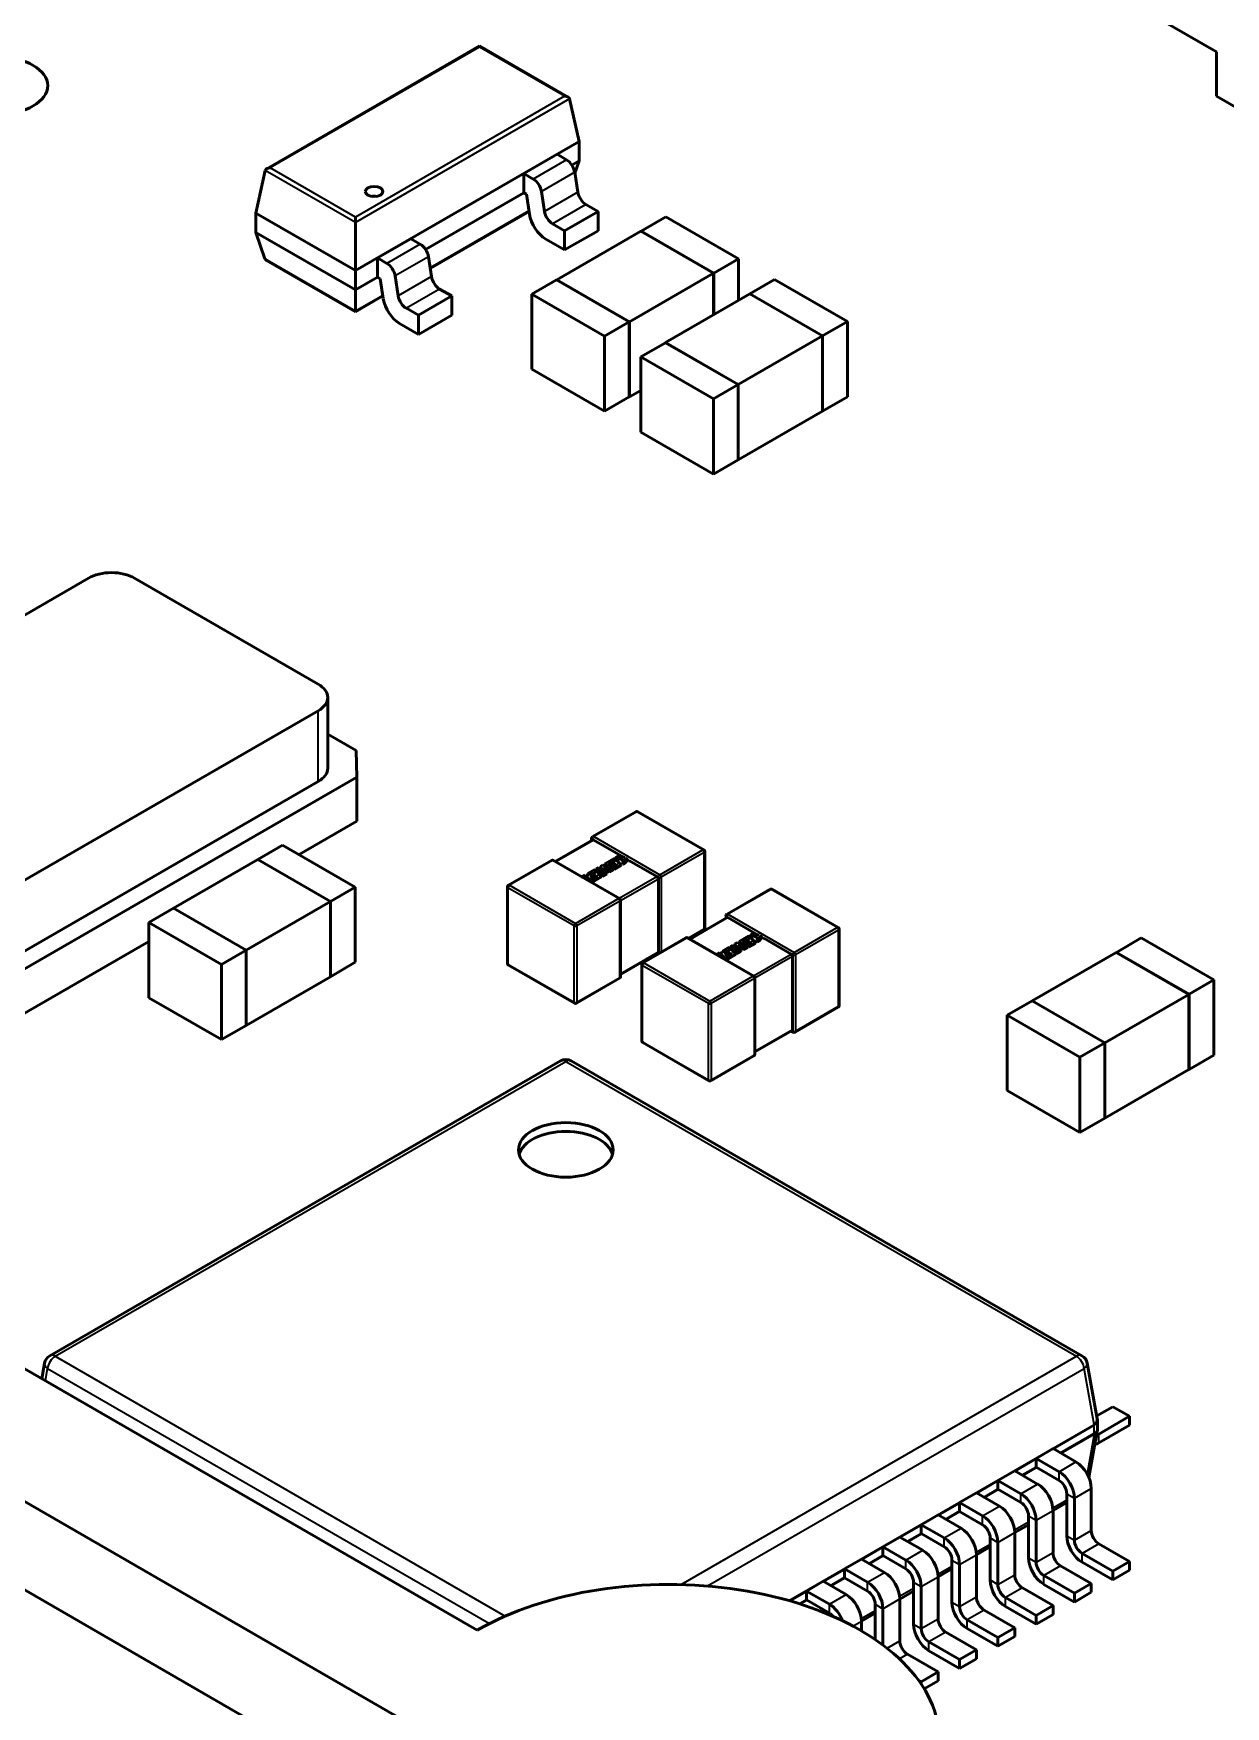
# Model space of a CAD drawing. Header units: millimetres. Extents: x -86 to 841, y -58 to 594.
# Drawn here: x 163.91 to 174.91, y 189 to 204.45 of the extents above; entities that cross this region are included whole.
import ezdxf

# ---------------------------------------------------------------- set-up
doc = ezdxf.new("R2010")
doc.units = ezdxf.units.MM
doc.layers.add('Visible (ISO)', color=7, linetype='Continuous', lineweight=50)
doc.layers.add('Visible Narrow (ISO)', color=7, linetype='Continuous', lineweight=35)

msp = doc.modelspace()

# ---------------------------------------------------------------- linework, layer by layer
at = {"layer": 'Visible (ISO)'}
for p, q in [((120.274, 216.04), (192.399, 174.399)), ((192.399, 173.582), (120.274, 215.223)), ((173.628, 204.973), (174.83, 204.279)), ((168.025, 204.336), (166.06, 203.201)), ((168.025, 204.325), (168.025, 204.336)), ((168.844, 203.863), (168.025, 204.336)), ((174.83, 204.279), (174.83, 203.87)), ((168.944, 203.452), (168.857, 203.847)), ((174.83, 203.87), (175.396, 203.544)), ((168.944, 203.452), (166.879, 202.26)), ((168.944, 203.274), (168.944, 203.452)), ((168.741, 203.334), (168.433, 203.157)), ((168.828, 203.284), (168.741, 203.334)), ((165.96, 202.79), (166.047, 203.186)), ((168.521, 203.106), (168.433, 203.157)), ((168.433, 202.979), (168.433, 203.157)), ((168.944, 203.274), (168.877, 203.235)), ((168.932, 202.985), (168.904, 203.169)), ((168.944, 203.274), (168.905, 203.161)), ((168.625, 202.807), (168.596, 202.991)), ((168.433, 202.979), (167.526, 202.456)), ((168.458, 202.965), (168.433, 202.979)), ((168.486, 202.781), (168.458, 202.965)), ((169.119, 202.806), (169.008, 202.87)), ((165.96, 202.613), (165.96, 202.79)), ((166.879, 202.26), (165.96, 202.79)), ((166.879, 202.705), (166.879, 202.755)), ((166.879, 202.26), (166.879, 202.705)), ((168.482, 202.806), (167.57, 202.28)), ((168.811, 202.628), (168.7, 202.692)), ((169.119, 202.806), (168.811, 202.628)), ((169.119, 202.628), (169.119, 202.806)), ((169.516, 202.625), (169.745, 202.757)), ((169.745, 202.757), (170.416, 202.37)), ((166.879, 202.082), (165.96, 202.613)), ((165.96, 202.613), (166.044, 202.369)), ((167.39, 202.555), (167.082, 202.377)), ((167.478, 202.504), (167.39, 202.555)), ((168.811, 202.451), (168.637, 202.551)), ((168.738, 202.176), (169.515, 202.625)), ((168.811, 202.451), (168.811, 202.628)), ((169.119, 202.628), (168.811, 202.451)), ((169.515, 202.625), (170.186, 202.237)), ((170.187, 202.238), (169.516, 202.625)), ((169.516, 202.624), (169.516, 202.625)), ((167.17, 202.326), (167.082, 202.377)), ((167.082, 202.199), (167.082, 202.377)), ((167.582, 202.205), (167.553, 202.389)), ((170.416, 202.37), (170.187, 202.238)), ((170.416, 201.984), (170.416, 202.37)), ((166.879, 201.881), (166.057, 202.355)), ((166.879, 202.082), (166.879, 202.26)), ((167.274, 202.028), (167.246, 202.211)), ((170.186, 202.237), (169.409, 201.789)), ((170.186, 201.852), (170.186, 202.237)), ((170.187, 201.852), (170.187, 202.238)), ((167.082, 202.199), (166.879, 202.082)), ((166.879, 202.082), (166.879, 201.887)), ((167.107, 202.185), (167.082, 202.199)), ((167.136, 202.002), (167.107, 202.185)), ((167.768, 202.026), (167.657, 202.09)), ((168.508, 202.043), (168.737, 202.176)), ((168.737, 202.176), (169.408, 201.788)), ((169.409, 201.789), (168.738, 202.176)), ((168.738, 202.175), (168.738, 202.176)), ((170.521, 202.045), (170.75, 202.177)), ((170.75, 202.177), (171.421, 201.79)), ((168.004, 189.708), (146.791, 201.955)), ((167.132, 202.027), (166.879, 201.881)), ((167.461, 201.848), (167.35, 201.913)), ((167.768, 202.026), (167.461, 201.848)), ((167.768, 201.848), (167.768, 202.026)), ((169.179, 201.656), (168.508, 202.043)), ((168.508, 201.349), (168.508, 202.043)), ((169.743, 201.596), (170.52, 202.045)), ((170.52, 202.045), (171.191, 201.657)), ((171.192, 201.658), (170.521, 202.045)), ((170.521, 202.044), (170.521, 202.045)), ((166.879, 201.887), (166.879, 201.881)), ((167.461, 201.671), (167.287, 201.771)), ((167.461, 201.671), (167.461, 201.848)), ((167.768, 201.848), (167.461, 201.671)), ((169.408, 201.788), (169.179, 201.656)), ((169.408, 201.094), (169.408, 201.788)), ((169.409, 201.095), (169.409, 201.789)), ((171.421, 201.79), (171.192, 201.658)), ((171.421, 201.096), (171.421, 201.79)), ((169.179, 200.962), (169.179, 201.656)), ((169.513, 201.463), (169.742, 201.595)), ((169.742, 201.595), (170.413, 201.208)), ((170.414, 201.208), (169.743, 201.596)), ((169.743, 201.595), (169.743, 201.596)), ((171.191, 201.657), (170.414, 201.208)), ((171.191, 200.963), (171.191, 201.657)), ((171.192, 200.963), (171.192, 201.658)), ((170.184, 201.076), (169.513, 201.463)), ((169.513, 200.769), (169.513, 201.463)), ((169.179, 200.962), (168.508, 201.349)), ((169.513, 201.155), (169.409, 201.095)), ((170.413, 201.208), (170.184, 201.076)), ((170.413, 200.514), (170.413, 201.208)), ((170.414, 200.514), (170.414, 201.208)), ((169.408, 201.094), (169.179, 200.962)), ((169.409, 201.095), (169.408, 201.095)), ((170.184, 200.382), (170.184, 201.076)), ((171.421, 201.096), (171.192, 200.963)), ((171.191, 200.963), (170.414, 200.514)), ((171.192, 200.963), (171.191, 200.964)), ((170.184, 200.382), (169.513, 200.769)), ((170.413, 200.514), (170.184, 200.382)), ((170.414, 200.514), (170.413, 200.515)), ((161.586, 197.788), (164.415, 199.421)), ((164.839, 199.421), (166.536, 198.442)), ((166.536, 198.197), (163.707, 196.564)), ((166.624, 197.666), (166.624, 198.319)), ((166.624, 197.98), (166.885, 197.829)), ((166.885, 197.829), (166.893, 197.584)), ((166.893, 197.584), (163.64, 195.706)), ((166.893, 197.176), (166.893, 197.584)), ((166.536, 197.543), (163.707, 195.91)), ((166.359, 196.868), (166.893, 197.176)), ((169.07, 197.035), (169.467, 197.264)), ((169.486, 197.264), (170.096, 196.912)), ((168.725, 196.805), (169.07, 197.004)), ((169.06, 197.018), (169.06, 196.999)), ((169.353, 196.845), (169.079, 197.003)), ((165.978, 196.822), (165.2, 196.374)), ((165.978, 196.823), (166.207, 196.955)), ((166.649, 196.435), (165.978, 196.823)), ((165.978, 196.822), (165.978, 196.823)), ((166.649, 196.435), (165.978, 196.822)), ((166.207, 196.955), (166.878, 196.568)), ((168.292, 196.586), (168.69, 196.815)), ((169.318, 196.463), (168.708, 196.815)), ((169.273, 196.836), (169.181, 196.783)), ((169.213, 196.782), (169.26, 196.81)), ((169.215, 196.78), (169.26, 196.806)), ((169.26, 196.81), (169.26, 196.806)), ((169.26, 196.81), (169.275, 196.794)), ((169.26, 196.806), (169.272, 196.793)), ((169.333, 196.772), (169.273, 196.836)), ((169.308, 196.856), (169.282, 196.841)), ((169.282, 196.841), (169.282, 196.837)), ((169.282, 196.841), (169.347, 196.826)), ((169.282, 196.837), (169.347, 196.821)), ((169.367, 196.842), (169.308, 196.856)), ((169.347, 196.826), (169.347, 196.78)), ((169.375, 196.796), (169.374, 196.837)), ((169.378, 196.831), (169.374, 196.833)), ((169.376, 196.836), (169.4, 196.811)), ((169.378, 196.831), (169.4, 196.807)), ((169.4, 196.811), (169.41, 196.817)), ((169.4, 196.807), (169.409, 196.812)), ((169.4, 196.811), (169.4, 196.807)), ((169.662, 196.666), (169.409, 196.812)), ((170.105, 196.896), (170.105, 196.192)), ((169.001, 196.679), (168.977, 196.665)), ((168.977, 196.665), (168.977, 196.661)), ((168.977, 196.665), (168.989, 196.653)), ((168.977, 196.661), (168.98, 196.658)), ((169.05, 196.628), (169.001, 196.679)), ((169.091, 196.731), (169.026, 196.693)), ((169.026, 196.693), (169.026, 196.689)), ((169.026, 196.693), (169.038, 196.681)), ((169.026, 196.689), (169.038, 196.677)), ((169.038, 196.681), (169.078, 196.705)), ((169.038, 196.677), (169.078, 196.701)), ((169.038, 196.681), (169.038, 196.677)), ((169.093, 196.689), (169.056, 196.668)), ((169.056, 196.668), (169.056, 196.664)), ((169.056, 196.668), (169.068, 196.656)), ((169.056, 196.664), (169.068, 196.652)), ((169.058, 196.613), (169.151, 196.667)), ((169.061, 196.611), (169.151, 196.663)), ((169.068, 196.656), (169.104, 196.677)), ((169.068, 196.652), (169.104, 196.673)), ((169.068, 196.656), (169.068, 196.652)), ((169.115, 196.665), (169.076, 196.643)), ((169.078, 196.705), (169.078, 196.701)), ((169.078, 196.705), (169.093, 196.689)), ((169.078, 196.701), (169.09, 196.687)), ((169.151, 196.667), (169.091, 196.731)), ((169.122, 196.749), (169.101, 196.737)), ((169.101, 196.737), (169.101, 196.732)), ((169.101, 196.737), (169.161, 196.673)), ((169.101, 196.732), (169.161, 196.669)), ((169.104, 196.677), (169.104, 196.673)), ((169.104, 196.677), (169.115, 196.665)), ((169.104, 196.673), (169.113, 196.664)), ((169.177, 196.692), (169.122, 196.749)), ((169.163, 196.773), (169.141, 196.76)), ((169.141, 196.76), (169.141, 196.755)), ((169.141, 196.76), (169.177, 196.692)), ((169.141, 196.755), (169.172, 196.698)), ((169.151, 196.667), (169.151, 196.663)), ((169.161, 196.673), (169.199, 196.695)), ((169.161, 196.669), (169.199, 196.691)), ((169.161, 196.673), (169.161, 196.669)), ((169.235, 196.726), (169.163, 196.773)), ((169.199, 196.695), (169.168, 196.747)), ((169.168, 196.747), (169.226, 196.71)), ((169.172, 196.741), (169.226, 196.706)), ((169.181, 196.783), (169.181, 196.779)), ((169.181, 196.783), (169.235, 196.726)), ((169.181, 196.779), (169.225, 196.733)), ((169.199, 196.695), (169.199, 196.691)), ((169.262, 196.731), (169.213, 196.782)), ((169.226, 196.71), (169.262, 196.731)), ((169.226, 196.706), (169.262, 196.727)), ((169.226, 196.71), (169.226, 196.706)), ((169.275, 196.794), (169.238, 196.773)), ((169.238, 196.773), (169.238, 196.769)), ((169.238, 196.773), (169.25, 196.761)), ((169.238, 196.769), (169.25, 196.757)), ((169.25, 196.761), (169.286, 196.782)), ((169.25, 196.757), (169.286, 196.778)), ((169.25, 196.761), (169.25, 196.757)), ((169.297, 196.771), (169.259, 196.748)), ((169.259, 196.748), (169.259, 196.744)), ((169.259, 196.748), (169.27, 196.736)), ((169.259, 196.744), (169.27, 196.732)), ((169.262, 196.731), (169.262, 196.727)), ((169.27, 196.736), (169.333, 196.772)), ((169.27, 196.732), (169.333, 196.768)), ((169.27, 196.736), (169.27, 196.732)), ((169.286, 196.782), (169.286, 196.778)), ((169.286, 196.782), (169.297, 196.771)), ((169.286, 196.778), (169.295, 196.769)), ((169.333, 196.772), (169.333, 196.768)), ((169.347, 196.78), (169.375, 196.796)), ((169.347, 196.776), (169.375, 196.792)), ((169.347, 196.78), (169.347, 196.776)), ((169.375, 196.796), (169.375, 196.792)), ((169.676, 196.659), (169.672, 196.657)), ((166.878, 196.568), (166.649, 196.435)), ((166.878, 195.874), (166.878, 196.568)), ((168.282, 196.569), (168.282, 195.865)), ((169.076, 196.643), (169.05, 196.628)), ((169.676, 195.97), (169.676, 196.643)), ((170.31, 196.318), (170.708, 196.548)), ((170.727, 196.548), (171.337, 196.196)), ((164.971, 196.241), (165.2, 196.373)), ((165.2, 196.373), (165.2, 196.374)), ((165.2, 196.374), (165.871, 195.986)), ((165.2, 196.373), (165.871, 195.986)), ((165.871, 195.986), (166.649, 196.435)), ((166.649, 195.741), (166.649, 196.435)), ((166.649, 195.741), (166.649, 196.435)), ((169.328, 195.743), (169.328, 196.447)), ((165.642, 195.854), (164.971, 196.241)), ((164.971, 195.547), (164.971, 196.241)), ((169.966, 196.089), (170.311, 196.288)), ((170.301, 196.302), (170.301, 196.282)), ((170.593, 196.129), (170.319, 196.287)), ((163.64, 195.298), (164.971, 196.066)), ((169.532, 195.869), (169.93, 196.099)), ((170.559, 195.747), (169.949, 196.099)), ((169.956, 196.095), (170.096, 196.175)), ((170.363, 196.033), (170.341, 196.02)), ((170.417, 195.976), (170.363, 196.033)), ((170.404, 196.056), (170.381, 196.043)), ((170.381, 196.043), (170.381, 196.039)), ((170.381, 196.043), (170.417, 195.976)), ((170.381, 196.039), (170.412, 195.981)), ((170.475, 196.01), (170.404, 196.056)), ((170.439, 195.979), (170.409, 196.031)), ((170.409, 196.031), (170.466, 195.994)), ((170.513, 196.119), (170.421, 196.067)), ((170.421, 196.067), (170.421, 196.062)), ((170.421, 196.067), (170.475, 196.01)), ((170.421, 196.062), (170.465, 196.017)), ((170.453, 196.066), (170.5, 196.093)), ((170.502, 196.015), (170.453, 196.066)), ((170.456, 196.064), (170.5, 196.089)), ((170.515, 196.078), (170.479, 196.057)), ((170.479, 196.057), (170.479, 196.053)), ((170.479, 196.057), (170.49, 196.045)), ((170.479, 196.053), (170.49, 196.041)), ((170.49, 196.045), (170.527, 196.066)), ((170.49, 196.041), (170.527, 196.062)), ((170.49, 196.045), (170.49, 196.041)), ((170.538, 196.054), (170.499, 196.032)), ((170.499, 196.032), (170.499, 196.028)), ((170.499, 196.032), (170.511, 196.02)), ((170.5, 196.093), (170.5, 196.089)), ((170.5, 196.093), (170.515, 196.078)), ((170.5, 196.089), (170.513, 196.076)), ((170.511, 196.02), (170.574, 196.056)), ((170.511, 196.016), (170.574, 196.052)), ((170.574, 196.056), (170.513, 196.119)), ((170.548, 196.14), (170.523, 196.125)), ((170.523, 196.125), (170.523, 196.121)), ((170.523, 196.125), (170.588, 196.109)), ((170.523, 196.121), (170.588, 196.105)), ((170.527, 196.066), (170.527, 196.062)), ((170.527, 196.066), (170.538, 196.054)), ((170.527, 196.062), (170.535, 196.053)), ((170.607, 196.125), (170.548, 196.14)), ((170.574, 196.056), (170.574, 196.052)), ((170.588, 196.109), (170.587, 196.064)), ((170.587, 196.064), (170.615, 196.08)), ((170.587, 196.06), (170.615, 196.076)), ((170.587, 196.064), (170.587, 196.06)), ((170.615, 196.08), (170.615, 196.121)), ((170.618, 196.114), (170.615, 196.116)), ((170.615, 196.08), (170.615, 196.076)), ((170.617, 196.12), (170.641, 196.095)), ((170.618, 196.114), (170.641, 196.091)), ((170.641, 196.095), (170.65, 196.101)), ((170.641, 196.091), (170.65, 196.096)), ((170.641, 196.095), (170.641, 196.091)), ((170.903, 195.95), (170.65, 196.096)), ((171.346, 196.18), (171.346, 195.475)), ((173.905, 195.966), (174.134, 196.099)), ((174.134, 196.099), (174.805, 195.711)), ((165.871, 195.986), (165.642, 195.854)), ((165.871, 195.292), (165.871, 195.986)), ((165.871, 195.292), (165.871, 195.986)), ((169.328, 195.762), (169.672, 195.961)), ((169.672, 195.95), (169.662, 195.956)), ((170.242, 195.963), (170.218, 195.949)), ((170.218, 195.949), (170.218, 195.945)), ((170.218, 195.949), (170.229, 195.937)), ((170.218, 195.945), (170.22, 195.942)), ((170.291, 195.912), (170.242, 195.963)), ((170.331, 196.014), (170.267, 195.977)), ((170.267, 195.977), (170.267, 195.973)), ((170.267, 195.977), (170.278, 195.965)), ((170.267, 195.973), (170.278, 195.961)), ((170.278, 195.965), (170.318, 195.988)), ((170.278, 195.961), (170.318, 195.984)), ((170.278, 195.965), (170.278, 195.961)), ((170.317, 195.927), (170.291, 195.912)), ((170.334, 195.973), (170.297, 195.952)), ((170.297, 195.952), (170.297, 195.948)), ((170.297, 195.952), (170.308, 195.94)), ((170.297, 195.948), (170.308, 195.936)), ((170.298, 195.897), (170.392, 195.951)), ((170.302, 195.895), (170.392, 195.947)), ((170.308, 195.94), (170.345, 195.961)), ((170.308, 195.936), (170.345, 195.957)), ((170.308, 195.94), (170.308, 195.936)), ((170.356, 195.949), (170.317, 195.927)), ((170.318, 195.988), (170.318, 195.984)), ((170.318, 195.988), (170.334, 195.973)), ((170.318, 195.984), (170.331, 195.971)), ((170.392, 195.951), (170.331, 196.014)), ((170.341, 196.02), (170.341, 196.016)), ((170.341, 196.02), (170.402, 195.957)), ((170.341, 196.016), (170.402, 195.953)), ((170.345, 195.961), (170.345, 195.957)), ((170.345, 195.961), (170.356, 195.949)), ((170.345, 195.957), (170.353, 195.948)), ((170.392, 195.951), (170.392, 195.947)), ((170.402, 195.957), (170.439, 195.979)), ((170.402, 195.953), (170.439, 195.975)), ((170.402, 195.957), (170.402, 195.953)), ((170.412, 196.025), (170.466, 195.99)), ((170.439, 195.979), (170.439, 195.975)), ((170.466, 195.994), (170.502, 196.015)), ((170.466, 195.99), (170.502, 196.011)), ((170.466, 195.994), (170.466, 195.99)), ((170.499, 196.028), (170.511, 196.016)), ((170.502, 196.015), (170.502, 196.011)), ((170.511, 196.02), (170.511, 196.016)), ((170.916, 195.942), (170.913, 195.941)), ((170.916, 195.253), (170.916, 195.927)), ((173.127, 195.517), (173.904, 195.966)), ((173.904, 195.966), (174.575, 195.578)), ((174.576, 195.579), (173.905, 195.966)), ((173.905, 195.965), (173.905, 195.966)), ((165.642, 195.16), (165.642, 195.854)), ((165.871, 195.292), (166.649, 195.741)), ((166.878, 195.874), (166.649, 195.741)), ((166.649, 195.741), (166.649, 195.742)), ((168.292, 195.849), (168.902, 195.497)), ((168.92, 195.497), (169.318, 195.726)), ((169.523, 195.853), (169.523, 195.149)), ((170.568, 195.026), (170.568, 195.731)), ((174.575, 195.578), (173.798, 195.13)), ((174.575, 194.884), (174.575, 195.578)), ((174.805, 195.711), (174.576, 195.579)), ((174.576, 194.885), (174.576, 195.579)), ((174.805, 195.017), (174.805, 195.711)), ((165.642, 195.16), (164.971, 195.547)), ((170.939, 195.23), (171.337, 195.459)), ((172.897, 195.385), (173.126, 195.517)), ((173.126, 195.517), (173.797, 195.129)), ((173.798, 195.13), (173.127, 195.517)), ((173.127, 195.516), (173.127, 195.517)), ((165.871, 195.292), (165.642, 195.16)), ((165.871, 195.293), (165.871, 195.292)), ((173.568, 194.997), (172.897, 195.385)), ((172.897, 194.691), (172.897, 195.385)), ((169.532, 195.133), (170.142, 194.781)), ((170.568, 195.046), (170.913, 195.245)), ((170.92, 195.23), (170.903, 195.239)), ((173.797, 195.129), (173.568, 194.997)), ((173.797, 194.435), (173.797, 195.129)), ((173.798, 194.436), (173.798, 195.13)), ((164.058, 192.242), (168.772, 194.964)), ((168.872, 194.964), (173.587, 192.242)), ((170.161, 194.781), (170.559, 195.01)), ((173.568, 194.303), (173.568, 194.997)), ((174.805, 195.017), (174.576, 194.885)), ((174.575, 194.884), (173.798, 194.436)), ((174.576, 194.885), (174.575, 194.885)), ((173.568, 194.303), (172.897, 194.691)), ((173.797, 194.435), (173.568, 194.303)), ((173.798, 194.436), (173.797, 194.436)), ((163.983, 192.029), (164.009, 192.173)), ((173.729, 191.658), (173.635, 192.173)), ((173.724, 191.686), (173.871, 191.771)), ((174.027, 191.682), (173.871, 191.771)), ((173.731, 191.567), (173.731, 191.637)), ((173.744, 191.518), (174.027, 191.682)), ((173.744, 191.437), (174.027, 191.6)), ((174.027, 191.6), (174.027, 191.682)), ((173.729, 191.548), (173.651, 191.118)), ((173.164, 191.294), (173.32, 191.384)), ((173.164, 191.212), (173.164, 191.294)), ((173.164, 191.294), (173.376, 191.171)), ((173.32, 191.384), (173.532, 191.261)), ((172.811, 191.09), (172.966, 191.179)), ((172.811, 191.008), (172.811, 191.09)), ((172.811, 191.09), (173.023, 190.967)), ((172.966, 191.179), (173.178, 191.057)), ((173.164, 191.212), (173.376, 191.09)), ((172.457, 190.885), (172.613, 190.975)), ((172.613, 190.975), (172.825, 190.853)), ((172.811, 191.008), (173.023, 190.885)), ((173.447, 190.967), (173.447, 190.579)), ((173.673, 191.016), (173.673, 190.628)), ((172.457, 190.804), (172.457, 190.885)), ((172.457, 190.885), (172.669, 190.763)), ((172.457, 190.804), (172.669, 190.681)), ((173.32, 190.812), (173.447, 190.885)), ((173.32, 190.812), (173.32, 190.424)), ((173.518, 190.926), (173.518, 190.538)), ((172.103, 190.681), (172.259, 190.771)), ((172.103, 190.6), (172.103, 190.681)), ((172.103, 190.681), (172.316, 190.559)), ((172.259, 190.771), (172.471, 190.649)), ((172.966, 190.608), (173.093, 190.681)), ((173.093, 190.763), (173.093, 190.375)), ((173.164, 190.722), (173.164, 190.334)), ((171.75, 190.477), (171.905, 190.567)), ((171.75, 190.396), (171.75, 190.477)), ((171.75, 190.477), (171.962, 190.355)), ((171.905, 190.567), (172.118, 190.445)), ((172.103, 190.6), (172.316, 190.477)), ((172.613, 190.404), (172.74, 190.477)), ((172.74, 190.559), (172.74, 190.171)), ((172.811, 190.518), (172.811, 190.13)), ((172.966, 190.608), (172.966, 190.22)), ((173.744, 190.506), (174.027, 190.343)), ((171.396, 190.273), (171.552, 190.363)), ((171.552, 190.363), (171.764, 190.24)), ((171.75, 190.396), (171.962, 190.273)), ((172.386, 190.355), (172.386, 189.967)), ((172.613, 190.404), (172.613, 190.016)), ((173.588, 190.416), (173.871, 190.253)), ((173.588, 190.334), (173.871, 190.171)), ((173.871, 190.253), (174.027, 190.343)), ((174.027, 190.343), (174.027, 190.261)), ((171.396, 190.191), (171.396, 190.273)), ((171.396, 190.273), (171.608, 190.151)), ((171.396, 190.191), (171.608, 190.069)), ((172.259, 190.199), (172.386, 190.273)), ((172.259, 190.2), (172.259, 189.812)), ((172.457, 190.314), (172.457, 189.926)), ((173.235, 190.212), (173.518, 190.049)), ((173.39, 190.302), (173.673, 190.138)), ((174.027, 190.261), (173.871, 190.171)), ((173.871, 190.171), (173.871, 190.253)), ((171.043, 190.069), (171.198, 190.159)), ((171.043, 189.987), (171.043, 190.069)), ((171.043, 190.069), (171.255, 189.947)), ((171.198, 190.159), (171.41, 190.036)), ((171.905, 189.995), (172.033, 190.069)), ((172.033, 190.151), (172.033, 189.763)), ((172.103, 190.11), (172.103, 189.722)), ((172.881, 190.008), (173.164, 189.844)), ((173.037, 190.098), (173.32, 189.934)), ((173.235, 190.13), (173.518, 189.967)), ((173.518, 190.049), (173.673, 190.138)), ((173.673, 190.057), (173.518, 189.967)), ((173.518, 189.967), (173.518, 190.049)), ((173.673, 190.138), (173.673, 190.057)), ((171.043, 189.987), (171.255, 189.865)), ((171.552, 189.791), (171.679, 189.865)), ((171.679, 189.947), (171.679, 189.62)), ((171.75, 189.906), (171.75, 189.57)), ((171.905, 189.996), (171.905, 189.608)), ((172.683, 189.893), (172.966, 189.73)), ((172.881, 189.926), (173.164, 189.763)), ((173.164, 189.844), (173.32, 189.934)), ((173.32, 189.853), (173.164, 189.763)), ((173.32, 189.934), (173.32, 189.853)), ((171.552, 189.791), (171.552, 189.701)), ((172.528, 189.804), (172.811, 189.64)), ((172.528, 189.722), (172.811, 189.559)), ((172.811, 189.64), (172.966, 189.73)), ((172.966, 189.73), (172.966, 189.649)), ((173.164, 189.763), (173.164, 189.844)), ((172.174, 189.6), (172.457, 189.436)), ((172.33, 189.689), (172.613, 189.526)), ((172.966, 189.649), (172.811, 189.559)), ((172.811, 189.559), (172.811, 189.64)), ((171.976, 189.485), (172.259, 189.322)), ((172.174, 189.518), (172.457, 189.355)), ((172.457, 189.436), (172.613, 189.526)), ((172.613, 189.444), (172.457, 189.355)), ((172.457, 189.355), (172.457, 189.436)), ((172.613, 189.526), (172.613, 189.444)), ((172.075, 189.249), (172.103, 189.232)), ((172.103, 189.232), (172.259, 189.322)), ((172.259, 189.24), (172.13, 189.166)), ((172.259, 189.322), (172.259, 189.24)), ((172.103, 189.208), (172.103, 189.232))]:
    msp.add_line(p, q, dxfattribs=at)
for centre, radius, start, end in [((169.477, 197.248), 0.0187, 60, 120), ((169.079, 197.018), 0.0187, 120, 180), ((168.699, 196.799), 0.0187, 60, 120), ((170.087, 196.896), 0.0187, 0, 60), ((168.301, 196.569), 0.0187, 120, 180), ((170.717, 196.532), 0.0187, 60, 120), ((169.309, 196.447), 0.0187, 0, 60), ((170.087, 196.192), 0.0187, 300, 0), ((170.319, 196.302), 0.0187, 120, 180), ((171.327, 196.18), 0.0187, 0, 60), ((169.939, 196.083), 0.0187, 60, 120), ((168.301, 195.865), 0.0187, 180, 240), ((169.309, 195.743), 0.0187, 300, 0), ((169.542, 195.853), 0.0187, 120, 180), ((170.549, 195.731), 0.0187, 0, 60), ((168.911, 195.513), 0.0187, 240, 300), ((171.327, 195.475), 0.0187, 300, 0), ((169.542, 195.149), 0.0187, 180, 240), ((170.929, 195.246), 0.0187, 240, 300), ((168.822, 194.877), 0.1, 60, 120), ((170.549, 195.026), 0.0187, 300, 0), ((170.152, 194.797), 0.0187, 240, 300), ((164.108, 192.155), 0.1, 120, 169.6825), ((173.537, 192.155), 0.1, 10.3175, 60)]:
    msp.add_arc(centre, radius, start, end, dxfattribs=at)
for centre, major_axis in [((163.582, 203.968), (-0.457, 0)), ((167.052, 202.991), (-0.0812, 0)), ((168.822, 194.142), (0.437, 0))]:
    msp.add_ellipse(centre, major_axis=major_axis, ratio=0.57735, dxfattribs=at)
for centre, major_axis, start_param, end_param in [((168.811, 203.844), (-0.046, 0), 3.267696, 4.712389), ((166.092, 203.182), (-0.046, 0), 4.712389, 6.157082), ((168.828, 203.195), (-0.0544, 0.0942), 4.122653, 5.497787), ((168.521, 203.017), (-0.0544, 0.0942), 4.122653, 5.497787), ((169.008, 202.959), (-0.0544, 0.0942), 0.981061, 2.356194), ((167.052, 202.9), (-0.0813, 0), 4.450941, 4.973837), ((168.637, 202.729), (-0.109, 0.188), 0.981061, 2.356194), ((168.7, 202.781), (-0.0544, 0.0942), 0.981061, 2.356194), ((166.09, 202.374), (-0.046, 0), 0.197522, 0.785398), ((167.478, 202.415), (-0.0544, 0.0942), 4.122653, 5.497787), ((167.17, 202.238), (-0.0544, 0.0942), 4.122653, 5.497787), ((167.657, 202.179), (-0.0544, 0.0942), 0.981061, 2.356194), ((167.287, 201.949), (-0.109, 0.188), 0.981061, 2.356194), ((167.35, 202.001), (-0.0544, 0.0942), 0.981061, 2.356194), ((164.627, 199.299), (0.3, 0), 0.785398, 2.356195), ((166.324, 198.319), (0.3, 0), 5.497787, 7.068584), ((166.324, 197.666), (0.3, 0), 5.497787, 6.283185), ((169.079, 197.018), (-0.0132, 0.0229), 1.570796, 1.868048), ((170.319, 196.302), (-0.0132, 0.0229), 1.570796, 1.868048), ((169.689, 195.962), (0.0132, -0.0229), 4.415138, 4.712389), ((170.929, 195.246), (0.0132, -0.0229), 4.415138, 4.712389), ((168.822, 194.06), (0.437, 0), 0.162336, 2.979256), ((173.744, 191.6), (0.1, 0.173), 3.653312, 3.926991), ((173.744, 191.6), (0.05, 0.0866), 3.610269, 3.926991), ((173.532, 191.098), (0.1, -0.173), 0.785398, 2.356194), ((173.376, 191.008), (0.1, -0.173), 0.785398, 2.356194), ((173.376, 191.008), (0.05, -0.0866), 0.785398, 2.356194), ((173.023, 190.804), (0.1, -0.173), 0.785398, 2.356194), ((173.178, 190.894), (0.1, -0.173), 0.785398, 2.356194), ((172.825, 190.69), (0.1, -0.173), 0.785398, 2.356194), ((173.023, 190.804), (0.05, -0.0866), 0.785398, 2.356194), ((172.471, 190.485), (0.1, -0.173), 0.785398, 2.356194), ((172.669, 190.6), (0.1, -0.173), 0.785398, 2.356194), ((172.669, 190.6), (0.05, -0.0866), 0.785398, 2.356194), ((173.744, 190.587), (0.05, -0.0866), 3.926991, 5.497787), ((172.316, 190.396), (0.1, -0.173), 0.785398, 2.356194), ((172.316, 190.396), (0.05, -0.0866), 0.785398, 2.356194), ((173.588, 190.498), (0.1, -0.173), 3.926991, 5.497787), ((173.588, 190.498), (0.05, -0.0866), 3.926991, 5.497787), ((171.962, 190.191), (0.1, -0.173), 0.785398, 2.356194), ((172.118, 190.281), (0.1, -0.173), 0.785398, 2.356194), ((173.235, 190.294), (0.1, -0.173), 3.926991, 5.497787), ((173.235, 190.294), (0.05, -0.0866), 3.926991, 5.497787), ((173.39, 190.383), (0.05, -0.0866), 3.926991, 5.497787), ((169.772, 188.687), (2.5, 0), 5.497787, 8.63938), ((171.764, 190.077), (0.1, -0.173), 0.785398, 2.356194), ((171.962, 190.191), (0.05, -0.0866), 0.785398, 2.356194), ((172.881, 190.089), (0.1, -0.173), 3.926991, 5.497787), ((173.037, 190.179), (0.05, -0.0866), 3.926991, 5.497787), ((171.41, 189.873), (0.1, -0.173), 0.785398, 2.356194), ((171.608, 189.987), (0.1, -0.173), 0.785398, 2.356194), ((171.608, 189.987), (0.05, -0.0866), 0.785398, 2.356194), ((172.683, 189.975), (0.05, -0.0866), 3.926991, 5.497787), ((172.881, 190.089), (0.05, -0.0866), 3.926991, 5.497787), ((171.255, 189.783), (0.1, -0.173), 1.305143, 2.356194), ((171.255, 189.783), (0.05, -0.0866), 1.839637, 2.356194), ((172.528, 189.885), (0.1, -0.173), 3.926991, 5.497787), ((172.528, 189.885), (0.05, -0.0866), 3.926991, 5.497787), ((172.174, 189.681), (0.1, -0.173), 3.926991, 5.497787), ((172.174, 189.681), (0.05, -0.0866), 3.926991, 5.497787), ((172.33, 189.771), (0.05, -0.0866), 3.926991, 5.497787), ((171.976, 189.567), (0.05, -0.0866), 3.926991, 5.497787)]:
    msp.add_ellipse(centre, major_axis=major_axis, ratio=0.57735, start_param=start_param, end_param=end_param, dxfattribs=at)
for points in [[(169.07, 197.004), (169.072, 197.005), (169.075, 197.005), (169.079, 197.003)], [(169.662, 196.666), (169.666, 196.664), (169.669, 196.66), (169.672, 196.657)], [(169.672, 196.657), (169.674, 196.652), (169.676, 196.647), (169.676, 196.643)], [(170.311, 196.288), (170.312, 196.289), (170.316, 196.289), (170.319, 196.287)], [(169.676, 195.97), (169.676, 195.966), (169.674, 195.962), (169.672, 195.961)], [(170.903, 195.95), (170.906, 195.948), (170.91, 195.944), (170.913, 195.941)], [(170.913, 195.941), (170.914, 195.936), (170.916, 195.931), (170.916, 195.927)], [(170.916, 195.253), (170.916, 195.249), (170.915, 195.246), (170.913, 195.245)], [(173.701, 191.608), (173.722, 191.623), (173.73, 191.642), (173.728, 191.658)], [(173.727, 191.547), (173.724, 191.536), (173.716, 191.525), (173.701, 191.518)]]:
    msp.add_open_spline(points, degree=3, dxfattribs=at)
for points, knots in [([(173.731, 191.571), (173.731, 191.57), (173.731, 191.57), (173.732, 191.566), (173.732, 191.564), (173.732, 191.558), (173.731, 191.556), (173.73, 191.551), (173.73, 191.55), (173.729, 191.548), (173.729, 191.548), (173.729, 191.547), (173.729, 191.547), (173.728, 191.547), (173.728, 191.547), (173.728, 191.546), (173.728, 191.546), (173.728, 191.546), (173.728, 191.546), (173.728, 191.546), (173.728, 191.546), (173.728, 191.546), (173.728, 191.546), (173.728, 191.546), (173.728, 191.546), (173.728, 191.546), (173.728, 191.546), (173.728, 191.546)], [0.001986421, 0.001986421, 0.001986421, 0.001986421, 0.002247142, 0.002247142, 0.00340007, 0.00340007, 0.004637407, 0.004637407, 0.005278336, 0.005278336, 0.005417548, 0.005417548, 0.005485715, 0.005485715, 0.005506287, 0.005506287, 0.005516555, 0.005516555, 0.00552685, 0.00552685, 0.00553717, 0.00553717, 0.005547488, 0.005547488, 0.00556835, 0.00556835, 0.005604521, 0.005604521, 0.005604521, 0.005604521]), ([(173.729, 191.66), (173.729, 191.659), (173.73, 191.657), (173.731, 191.653), (173.731, 191.65), (173.732, 191.645), (173.732, 191.642), (173.731, 191.638), (173.731, 191.637), (173.73, 191.636), (173.73, 191.635), (173.73, 191.635), (173.73, 191.635), (173.73, 191.634), (173.73, 191.634), (173.73, 191.634), (173.73, 191.634), (173.73, 191.634), (173.73, 191.634), (173.73, 191.634), (173.73, 191.634), (173.73, 191.634), (173.73, 191.634), (173.73, 191.634), (173.73, 191.634), (173.73, 191.634), (173.73, 191.634), (173.73, 191.634)], [0.002134681, 0.002134681, 0.002134681, 0.002134681, 0.00273872, 0.00273872, 0.003993108, 0.003993108, 0.005227143, 0.005227143, 0.005637899, 0.005637899, 0.005787609, 0.005787609, 0.005844482, 0.005844482, 0.005884836, 0.005884836, 0.005905114, 0.005905114, 0.005915215, 0.005915215, 0.005927523, 0.005927523, 0.005940306, 0.005940306, 0.005960674, 0.005960674, 0.005969796, 0.005969796, 0.005969796, 0.005969796]), ([(173.729, 191.66), (173.729, 191.66), (173.729, 191.659), (173.73, 191.658), (173.73, 191.657), (173.731, 191.653), (173.732, 191.65), (173.732, 191.644), (173.732, 191.641), (173.731, 191.638), (173.731, 191.637), (173.73, 191.636), (173.73, 191.635), (173.73, 191.634), (173.73, 191.634), (173.73, 191.634), (173.73, 191.634), (173.73, 191.634), (173.73, 191.634), (173.73, 191.634), (173.73, 191.634), (173.73, 191.634), (173.73, 191.634), (173.73, 191.634)], [0.001367168, 0.001367168, 0.001367168, 0.001367168, 0.001561829, 0.001561829, 0.002001753, 0.002001753, 0.003324088, 0.003324088, 0.004575389, 0.004575389, 0.004872791, 0.004872791, 0.005096764, 0.005096764, 0.005122954, 0.005122954, 0.005136052, 0.005136052, 0.005149264, 0.005149264, 0.005188456, 0.005188456, 0.005200454, 0.005200454, 0.005200454, 0.005200454])]:
    msp.add_open_spline(points, degree=3, knots=knots, dxfattribs=at)
at = {"layer": 'Visible Narrow (ISO)'}
for p, q in [((168.025, 204.325), (166.092, 203.209)), ((168.811, 203.87), (168.025, 204.325)), ((168.811, 203.87), (166.879, 202.755)), ((168.857, 203.847), (166.879, 202.705)), ((166.879, 202.705), (166.047, 203.186)), ((166.879, 202.755), (166.092, 203.209)), ((168.828, 203.284), (168.521, 203.106)), ((168.904, 203.169), (168.596, 202.991)), ((168.932, 202.985), (168.625, 202.807)), ((169.008, 202.87), (168.7, 202.692)), ((168.481, 202.812), (167.569, 202.285)), ((166.879, 201.887), (166.044, 202.369)), ((167.478, 202.504), (167.17, 202.326)), ((167.553, 202.389), (167.246, 202.211)), ((167.582, 202.205), (167.274, 202.028)), ((167.657, 202.09), (167.35, 201.913)), ((167.131, 202.032), (166.879, 201.887)), ((166.536, 197.543), (166.536, 198.197)), ((169.477, 197.263), (169.079, 197.034)), ((170.087, 196.911), (169.477, 197.263)), ((169.079, 197.003), (168.731, 196.802)), ((169.079, 197.034), (169.689, 196.682)), ((168.699, 196.814), (168.301, 196.585)), ((169.309, 196.462), (168.699, 196.814)), ((169.689, 196.682), (170.087, 196.911)), ((170.1, 196.888), (169.702, 196.659)), ((170.1, 196.184), (170.1, 196.888)), ((169.314, 196.465), (169.662, 196.666)), ((169.702, 196.659), (169.702, 195.967)), ((168.898, 196.21), (168.288, 196.562)), ((168.288, 196.562), (168.288, 195.857)), ((168.301, 196.585), (168.911, 196.232)), ((169.676, 196.643), (169.328, 196.442)), ((170.717, 196.547), (170.319, 196.317)), ((171.327, 196.195), (170.717, 196.547)), ((168.911, 196.232), (169.309, 196.462)), ((169.322, 196.439), (168.924, 196.21)), ((169.322, 195.735), (169.322, 196.439)), ((168.898, 195.505), (168.898, 196.21)), ((168.924, 196.21), (168.924, 195.505)), ((170.319, 196.287), (169.971, 196.086)), ((170.319, 196.317), (170.929, 195.965)), ((170.929, 195.965), (171.327, 196.195)), ((169.939, 196.098), (169.542, 195.868)), ((170.549, 195.746), (169.939, 196.098)), ((169.951, 196.098), (170.1, 196.184)), ((171.34, 196.172), (170.943, 195.942)), ((171.34, 195.468), (171.34, 196.172)), ((169.328, 195.769), (169.676, 195.97)), ((170.555, 195.749), (170.903, 195.95)), ((170.916, 195.927), (170.568, 195.726)), ((170.943, 195.942), (170.943, 195.238)), ((168.288, 195.857), (168.898, 195.505)), ((168.924, 195.505), (169.322, 195.735)), ((170.138, 195.493), (169.528, 195.845)), ((169.528, 195.845), (169.528, 195.141)), ((169.542, 195.868), (170.152, 195.516)), ((170.152, 195.516), (170.549, 195.746)), ((170.563, 195.723), (170.165, 195.493)), ((170.563, 195.019), (170.563, 195.723)), ((170.138, 194.789), (170.138, 195.493)), ((170.165, 195.493), (170.165, 194.789)), ((170.943, 195.238), (171.34, 195.468)), ((169.528, 195.141), (170.138, 194.789)), ((170.568, 195.052), (170.916, 195.253)), ((164.108, 192.237), (168.822, 194.959)), ((168.822, 194.959), (173.537, 192.237)), ((170.165, 194.789), (170.563, 195.019)), ((164.108, 192.237), (168.263, 189.838)), ((169.887, 190.129), (173.537, 192.237)), ((164.017, 192.01), (164.037, 192.123)), ((164.037, 192.123), (168.116, 189.769)), ((170.131, 190.116), (173.607, 192.123)), ((173.701, 191.608), (173.607, 192.123)), ((170.882, 189.981), (173.701, 191.608)), ((173.323, 191.381), (173.701, 191.6)), ((173.701, 191.527), (173.701, 191.6)), ((173.387, 191.345), (173.701, 191.527)), ((173.394, 191.341), (173.701, 191.518)), ((173.701, 191.518), (173.634, 191.151)), ((173.714, 191.536), (173.714, 191.536)), ((173.725, 191.529), (173.744, 191.518)), ((173.744, 191.437), (173.744, 191.518)), ((172.97, 191.177), (173.164, 191.289)), ((173.376, 191.171), (173.532, 191.261)), ((173.033, 191.141), (173.164, 191.216)), ((173.04, 191.137), (173.167, 191.21)), ((173.376, 191.09), (173.376, 191.171)), ((172.616, 190.973), (172.811, 191.085)), ((172.68, 190.937), (172.811, 191.012)), ((172.687, 190.933), (172.814, 191.006)), ((173.023, 190.967), (173.178, 191.057)), ((173.023, 190.885), (173.023, 190.967)), ((173.447, 190.967), (173.518, 190.926)), ((173.518, 190.926), (173.673, 191.016)), ((172.263, 190.769), (172.457, 190.881)), ((172.326, 190.733), (172.457, 190.808)), ((172.333, 190.728), (172.46, 190.802)), ((172.669, 190.763), (172.825, 190.853)), ((173.164, 190.722), (173.32, 190.812)), ((173.318, 190.837), (173.447, 190.911)), ((171.909, 190.565), (172.103, 190.677)), ((172.316, 190.559), (172.471, 190.649)), ((172.669, 190.681), (172.669, 190.763)), ((172.965, 190.633), (173.093, 190.707)), ((173.093, 190.763), (173.164, 190.722)), ((173.518, 190.538), (173.673, 190.628)), ((171.556, 190.361), (171.75, 190.473)), ((171.972, 190.528), (172.103, 190.604)), ((171.979, 190.524), (172.107, 190.598)), ((172.316, 190.477), (172.316, 190.559)), ((172.611, 190.428), (172.74, 190.503)), ((172.74, 190.559), (172.811, 190.518)), ((172.811, 190.518), (172.966, 190.608)), ((173.447, 190.579), (173.518, 190.538)), ((173.744, 190.506), (173.588, 190.416)), ((171.619, 190.324), (171.75, 190.4)), ((171.626, 190.32), (171.753, 190.394)), ((171.962, 190.355), (172.118, 190.445)), ((171.962, 190.273), (171.962, 190.355)), ((172.386, 190.355), (172.457, 190.314)), ((172.457, 190.314), (172.613, 190.404)), ((173.093, 190.375), (173.164, 190.334)), ((173.164, 190.334), (173.32, 190.424)), ((173.588, 190.334), (173.588, 190.416)), ((171.202, 190.157), (171.396, 190.269)), ((171.265, 190.12), (171.396, 190.196)), ((171.272, 190.116), (171.4, 190.19)), ((171.608, 190.151), (171.764, 190.24)), ((172.103, 190.11), (172.259, 190.2)), ((172.257, 190.224), (172.386, 190.299)), ((172.74, 190.171), (172.811, 190.13)), ((172.811, 190.13), (172.966, 190.22)), ((173.39, 190.302), (173.235, 190.212)), ((173.235, 190.13), (173.235, 190.212)), ((170.892, 189.978), (171.043, 190.065)), ((171.255, 189.947), (171.41, 190.036)), ((171.608, 190.069), (171.608, 190.151)), ((171.904, 190.02), (172.033, 190.095)), ((172.033, 190.151), (172.103, 190.11)), ((172.457, 189.926), (172.613, 190.016)), ((173.037, 190.098), (172.881, 190.008)), ((172.881, 189.926), (172.881, 190.008)), ((170.975, 189.952), (171.043, 189.992)), ((170.984, 189.95), (171.046, 189.985)), ((171.255, 189.865), (171.255, 189.947)), ((171.55, 189.816), (171.679, 189.89)), ((171.679, 189.947), (171.75, 189.906)), ((171.75, 189.906), (171.905, 189.996)), ((172.386, 189.967), (172.457, 189.926)), ((172.683, 189.893), (172.528, 189.804)), ((171.472, 189.745), (171.552, 189.791)), ((172.033, 189.763), (172.103, 189.722)), ((172.103, 189.722), (172.259, 189.812)), ((172.528, 189.722), (172.528, 189.804)), ((171.789, 189.54), (171.905, 189.608)), ((172.33, 189.689), (172.174, 189.6)), ((172.174, 189.518), (172.174, 189.6)), ((171.976, 189.485), (171.902, 189.442))]:
    msp.add_line(p, q, dxfattribs=at)
for centre, major_axis, ratio, start_param, end_param in [((169.477, 197.248), (-0.0094, 0.0162), 0.57735, 5.497787, 6.283185), ((169.477, 197.248), (0.0094, 0.0162), 0.57735, 0, 0.785398), ((169.079, 197.018), (-0.0187, 0), 0.57735, 0, 0.785398), ((169.079, 197.018), (0.0094, 0.0162), 0.57735, 0.785398, 2.356194), ((169.079, 197.018), (-0.0094, 0.0162), 0.57735, 5.497787, 6.283185), ((168.699, 196.799), (-0.0094, 0.0162), 0.57735, 5.497787, 6.283185), ((168.699, 196.799), (0.0094, 0.0162), 0.57735, 0, 0.785398), ((170.087, 196.896), (0.0094, 0.0162), 0.57735, 0, 0.785398), ((170.087, 196.896), (-0.0094, 0.0162), 0.57735, 3.926991, 5.497787), ((170.087, 196.896), (0.0187, 0), 0.57735, 5.497787, 6.283185), ((169.689, 196.666), (-0.0094, -0.0162), 0.57735, 3.926991, 5.497787), ((169.689, 196.666), (-0.0187, 0), 0.57735, 0.785398, 2.356195), ((169.689, 196.666), (-0.0094, 0.0162), 0.57735, 3.926991, 5.497787), ((168.301, 196.569), (-0.0187, 0), 0.57735, 0, 0.785398), ((168.301, 196.569), (-0.0094, -0.0162), 0.57735, 3.926991, 5.497787), ((168.301, 196.569), (-0.0094, 0.0162), 0.57735, 5.497787, 6.283185), ((170.717, 196.532), (-0.0094, 0.0162), 0.57735, 5.497787, 6.283185), ((170.717, 196.532), (0.0094, 0.0162), 0.57735, 0, 0.785398), ((169.309, 196.447), (0.0094, 0.0162), 0.57735, 0, 0.785398), ((169.309, 196.447), (-0.0094, 0.0162), 0.57735, 3.926991, 5.497787), ((169.309, 196.447), (0.0187, 0), 0.57735, 5.497787, 6.283185), ((168.911, 196.217), (0.0094, 0.0162), 0.57735, 0.785398, 2.356194), ((168.911, 196.217), (0.0187, 0), 0.57735, 3.926991, 5.497787), ((168.911, 196.217), (-0.0094, 0.0162), 0.57735, 3.926991, 5.497787), ((170.087, 196.192), (0.0187, 0), 0.57735, 5.497787, 6.283185), ((170.319, 196.302), (-0.0187, 0), 0.57735, 0, 0.785398), ((170.319, 196.302), (0.0094, 0.0162), 0.57735, 0.785398, 2.356194), ((170.319, 196.302), (-0.0094, 0.0162), 0.57735, 5.497787, 6.283185), ((171.327, 196.18), (0.0094, 0.0162), 0.57735, 0, 0.785398), ((171.327, 196.18), (-0.0094, 0.0162), 0.57735, 3.926991, 5.497787), ((169.939, 196.083), (-0.0094, 0.0162), 0.57735, 5.497787, 6.283185), ((169.939, 196.083), (0.0094, 0.0162), 0.57735, 0, 0.785398), ((170.087, 196.192), (0.0094, -0.0162), 0.57735, 0, 0.785398), ((171.327, 196.18), (0.0187, 0), 0.57735, 5.497787, 6.283185), ((169.689, 195.962), (0.0094, 0.0162), 0.57735, 2.356194, 2.50306), ((169.689, 195.962), (-0.0187, 0), 0.57735, 0.785398, 0.932264), ((170.929, 195.95), (-0.0094, -0.0162), 0.57735, 3.926991, 5.497787), ((170.929, 195.95), (-0.0187, 0), 0.57735, 0.785398, 2.356195), ((170.929, 195.95), (-0.0094, 0.0162), 0.57735, 3.926991, 5.497787), ((168.301, 195.865), (-0.0187, 0), 0.57735, 0, 0.785398), ((168.301, 195.865), (-0.0094, -0.0162), 0.57735, 5.497787, 6.283185), ((169.309, 195.743), (0.0094, -0.0162), 0.57735, 0, 0.785398), ((169.309, 195.743), (0.0187, 0), 0.57735, 5.497787, 6.283185), ((169.542, 195.853), (-0.0187, 0), 0.57735, 0, 0.785398), ((169.542, 195.853), (-0.0094, -0.0162), 0.57735, 3.926991, 5.497787), ((169.542, 195.853), (-0.0094, 0.0162), 0.57735, 5.497787, 6.283185), ((170.549, 195.731), (0.0094, 0.0162), 0.57735, 0, 0.785398), ((170.549, 195.731), (-0.0094, 0.0162), 0.57735, 3.926991, 5.497787), ((170.549, 195.731), (0.0187, 0), 0.57735, 5.497787, 6.283185), ((168.911, 195.513), (-0.0094, -0.0162), 0.57735, 5.497787, 6.283185), ((168.911, 195.513), (0.0187, 0), 0.57735, 3.926991, 5.497787), ((168.911, 195.513), (0.0094, -0.0162), 0.57735, 0, 0.785398), ((170.152, 195.501), (0.0094, 0.0162), 0.57735, 0.785398, 2.356194), ((170.152, 195.501), (0.0187, 0), 0.57735, 3.926991, 5.497787), ((170.152, 195.501), (-0.0094, 0.0162), 0.57735, 3.926991, 5.497787), ((171.327, 195.475), (0.0094, -0.0162), 0.57735, 0, 0.785398), ((171.327, 195.475), (0.0187, 0), 0.57735, 5.497787, 6.283185), ((169.542, 195.149), (-0.0187, 0), 0.57735, 0, 0.785398), ((169.542, 195.149), (-0.0094, -0.0162), 0.57735, 5.497787, 6.283185), ((170.929, 195.246), (-0.0094, -0.0162), 0.57735, 5.497787, 6.283185), ((170.929, 195.246), (-0.0187, 0), 0.57735, 0.785398, 2.356195), ((170.929, 195.246), (0.0094, -0.0162), 0.57735, 0, 0.785398), ((168.822, 194.877), (-0.05, 0.0866), 0.57735, 5.497787, 6.283185), ((168.822, 194.877), (0.05, 0.0866), 0.57735, 0, 0.785398), ((170.549, 195.026), (0.0094, -0.0162), 0.57735, 0, 0.785398), ((170.549, 195.026), (0.0187, 0), 0.57735, 5.497787, 6.283185), ((170.152, 194.797), (-0.0094, -0.0162), 0.57735, 5.497787, 6.283185), ((170.152, 194.797), (0.0187, 0), 0.57735, 3.926991, 5.497787), ((170.152, 194.797), (0.0094, -0.0162), 0.57735, 0, 0.785398), ((164.108, 192.155), (-0.0984, 0.0179), 0.571076, 0, 0.883525), ((164.108, 192.155), (0.05, 0.0866), 0.57735, 0.785398, 2.251475), ((164.108, 192.155), (-0.05, 0.0866), 0.57735, 5.497787, 6.283185), ((173.537, 192.155), (0.05, 0.0866), 0.57735, 0, 0.785398), ((173.537, 192.155), (0.05, -0.0866), 0.57735, 0.890118, 2.356194), ((173.537, 192.155), (0.0984, 0.0179), 0.571076, 5.399661, 6.283185), ((173.631, 191.641), (0.1, 0), 0.57735, 5.497787, 6.193133), ((173.631, 191.567), (0.1, 0), 0.57735, 5.497787, 6.283185)]:
    msp.add_ellipse(centre, major_axis=major_axis, ratio=ratio, start_param=start_param, end_param=end_param, dxfattribs=at)
for points in [[(173.701, 191.6), (173.701, 191.603), (173.701, 191.606), (173.701, 191.608)], [(173.701, 191.518), (173.701, 191.521), (173.701, 191.524), (173.701, 191.527)]]:
    msp.add_open_spline(points, degree=3, dxfattribs=at)

doc.saveas('drawing.dxf')
